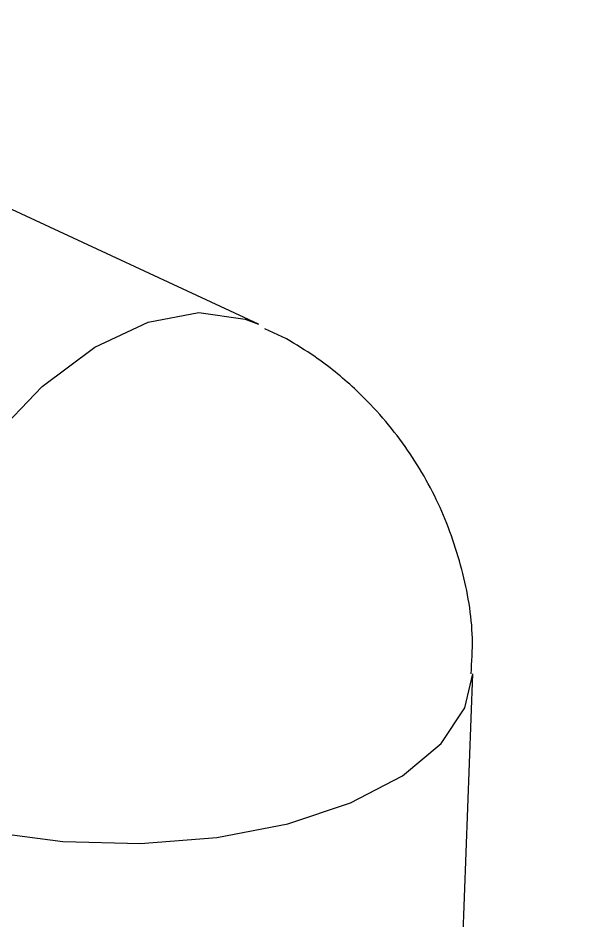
# Model space of a CAD drawing. Header units: millimetres. Extents: x 0 to 279, y 0 to 216.
# Drawn here: x 116.12 to 119.27, y 81.57 to 86.59 of the extents above; entities that cross this region are included whole.
import ezdxf

# ---------------------------------------------------------------- set-up
doc = ezdxf.new("R2010")
doc.units = ezdxf.units.MM
doc.layers.add('DIM', color=1, linetype='Continuous')
doc.dimstyles.new('SLDDIMSTYLE1', dxfattribs={"dimtxt": 0.18, "dimasz": 3.302, "dimexe": 0, "dimexo": 0.0625, "dimgap": 0, "dimtad": 0, "dimtih": 1, "dimtoh": 1, "dimdec": 0, "dimrnd": 1e-09, "dimzin": 0, "dimdsep": 46, "dimtxsty": 'Standard', "dimsah": 1, "dimcen": 0.09, "dimadec": 0, "dimazin": 0, "dimtfac": 3.302, "dimtdec": 0, "dimtofl": 0, "dimtmove": 0, "dimatfit": 3, "dimfxl": 0, "dimfrac": 2, "dimtolj": 1, "dimtzin": 0, "dimarcsym": 0})

msp = doc.modelspace()

# ---------------------------------------------------------------- linework, layer by layer
at = {"color": 7, "linetype": 'Continuous', "lineweight": 25}
for p, q in [((117.4547, 84.8914), (115.8351, 85.6441)), ((117.6097, 84.8112), (117.4909, 84.8654)), ((118.5796, 81.1337), (118.6468, 82.9459))]:
    msp.add_line(p, q, dxfattribs=at)
at = {"color": 8, "linetype": 'Continuous', "lineweight": 25, "flags": 128}
for points in [[(115.1964, 82.3008), (115.241, 82.6996), (115.347, 83.1133), (115.5096, 83.5229), (115.7214, 83.9096), (115.9725, 84.2554), (116.2513, 84.5446), (116.5451, 84.7638), (116.8403, 84.903), (117.1233, 84.956), (117.3812, 84.9205), (117.4549, 84.8913)], [(115.1964, 82.3008), (115.5462, 82.1664), (115.9416, 82.0694), (116.3653, 82.0141), (116.7984, 82.0029), (117.2221, 82.0364), (117.6175, 82.1129), (117.9672, 82.2293), (118.256, 82.3802), (118.4712, 82.559), (118.6034, 82.7578), (118.6468, 82.9462)]]:
    msp.add_lwpolyline(points, dxfattribs=at)
at = {"color": 7, "linetype": 'Continuous', "lineweight": 25}
msp.add_open_spline([(118.6378, 82.9476), (118.6418, 83.0134), (118.6539, 83.2084), (118.5946, 83.5313), (118.466, 83.9), (118.2639, 84.2422), (118.0236, 84.5124), (117.797, 84.6973), (117.6629, 84.7788), (117.6097, 84.8112)], degree=3, knots=[0, 0, 0, 0, 0.088196, 0.261364, 0.434996, 0.609888, 0.790054, 0.916641, 1, 1, 1, 1], dxfattribs=at)

# ---------------------------------------------------------------- leaders
at = {"layer": 'DIM'}
msp.add_leader([(108.4278, 83.8171), (119.6189, 91.4638), (125.9689, 91.4638)], dimstyle='SLDDIMSTYLE1', dxfattribs=at)

doc.saveas('drawing.dxf')
